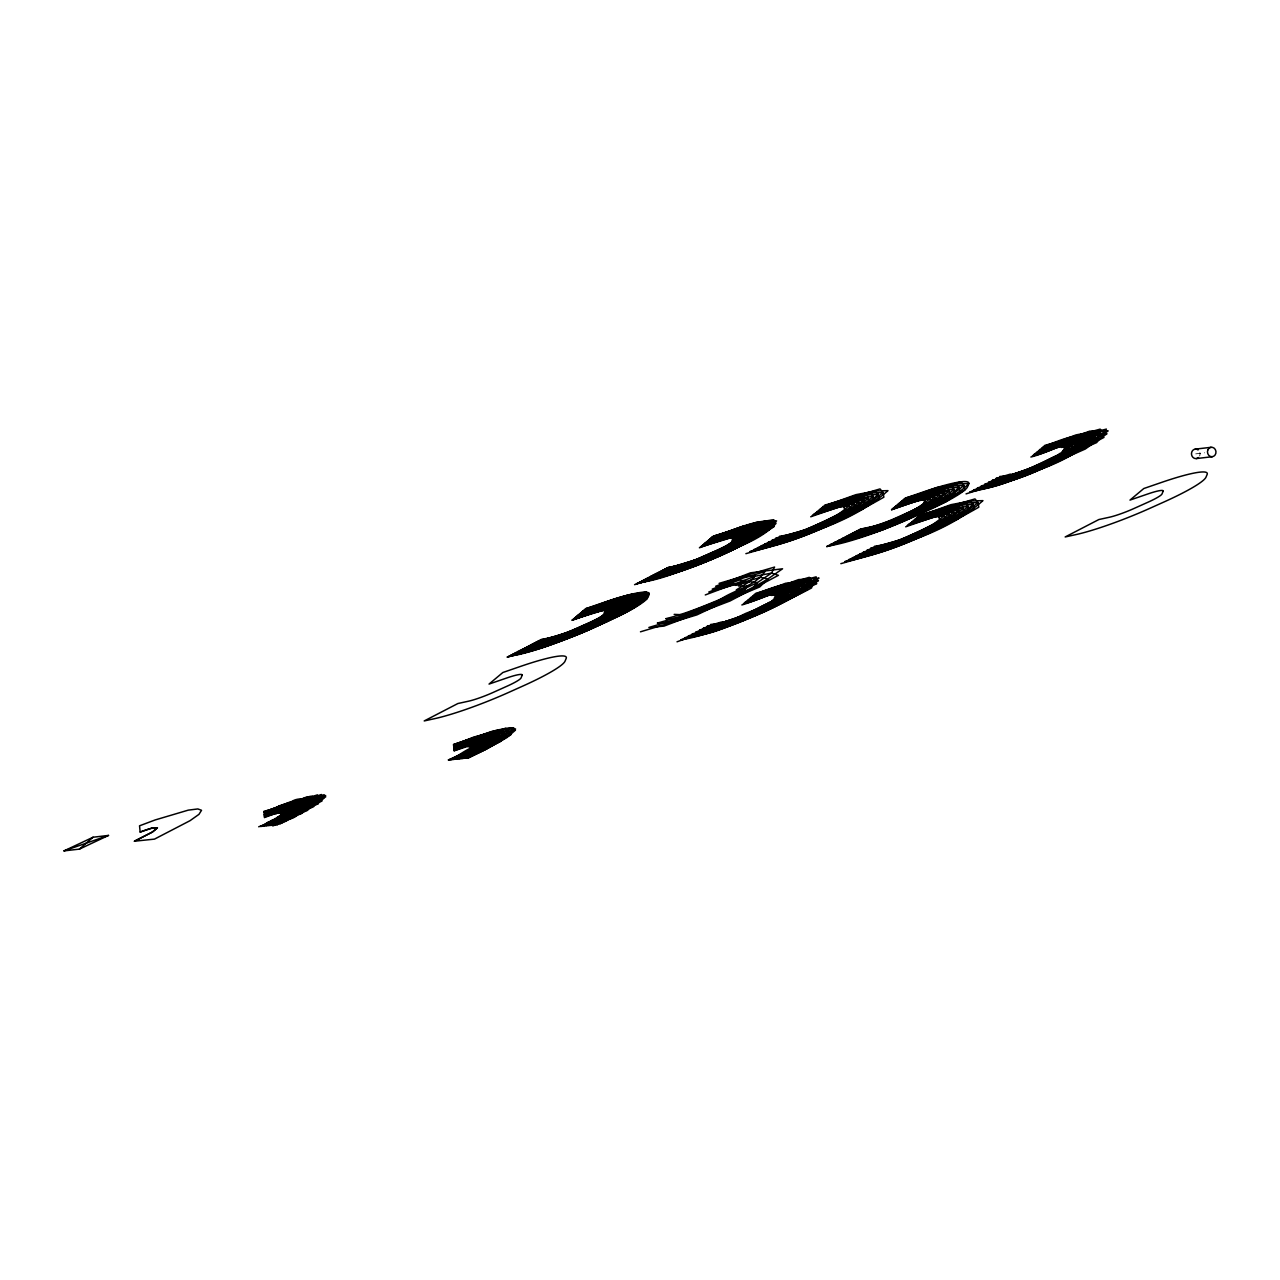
<?xml version="1.0" encoding="UTF-8"?>
<svg xmlns="http://www.w3.org/2000/svg" width="1280" height="1280" viewBox="0 0 1280 1280"><rect width="100%" height="100%" fill="white"/><g stroke="black" fill="none" stroke-linecap="round" stroke-linejoin="round"><path stroke-width="0.75" stroke-dasharray="5 3.75" d="M1195.744 453.856L1204.624 452.832M1199.856 452.672A4.752 4.256 83.4 0 1 1199.616 455.968"/><path stroke-width="1.5" d="M293.872 815.568L268.736 825.744L275.984 820.72L278.064 817.792A57.824 7.344 -21.8 0 0 277.744 817.52A48.896 6.208 -21.8 0 0 277.216 817.296A41.76 5.312 -21.8 0 0 280.064 816.112A50.384 6.4 -21.8 0 0 283.04 814.848A44.432 5.648 -21.8 0 0 285.856 813.6A54.16 6.88 -21.8 0 0 288.784 812.256A49.28 6.256 -21.8 0 0 291.504 810.976A49.296 6.272 -21.8 0 0 289.968 811.168A45.808 5.824 -21.8 0 0 288.064 811.568A37.152 4.72 -21.8 0 0 286.112 812.016A34.96 4.448 -21.8 0 0 283.888 812.64A28.48 3.616 -21.8 0 0 281.664 813.296A26.976 3.424 -21.8 0 0 283.616 812.272A33.184 4.224 -21.8 0 0 285.52 811.232A32.064 4.08 -21.8 0 0 287.12 810.272A39.904 5.072 -21.8 0 0 288.624 809.296A38.96 4.944 -21.8 0 0 289.728 808.464A48.704 6.192 -21.8 0 0 290.704 807.632A47.904 6.08 -21.8 0 0 291.232 806.96A59.856 7.6 -21.8 0 0 291.568 806.32A59.664 7.584 -21.8 0 1 294.864 805.168L314.064 799.632L317.424 794.864L298.272 801.168M310.272 808.224L313.712 806.624L314.16 803.536L325.76 796.816L310.32 799.744L291.408 805.888A58.864 7.472 -21.8 0 0 288.016 807.152A58.288 7.408 -21.8 0 0 284.624 808.496A46.352 5.888 -21.8 0 0 281.488 809.76A46.08 5.856 -21.8 0 0 278.432 811.072A36.56 4.64 -21.8 0 0 275.68 812.304A36.624 4.656 -21.8 0 0 273.088 813.504A29.2 3.712 -21.8 0 0 270.816 814.608A29.6 3.76 -21.8 0 0 268.768 815.68A23.952 3.04 -21.8 0 0 267.056 816.624A24.928 3.168 -21.8 0 0 265.888 816.752A30.656 3.888 -21.8 0 0 264.384 817.008A30.448 3.872 -21.8 0 1 266.16 816A38.032 4.832 -21.8 0 1 268.256 814.864A37.072 4.704 -21.8 0 1 270.624 813.68A46.64 5.92 -21.8 0 1 273.312 812.384A46.144 5.856 -21.8 0 1 276.224 811.072A58.064 7.376 -21.8 0 1 279.44 809.648A57.984 7.376 -21.8 0 1 282.768 808.24A67.648 8.592 -21.8 0 1 284.112 807.696L284.56 807.52M314.176 805.696L318.432 803.6L316.816 803.664M268.064 822.272L262.72 826.368L294.752 813.44L296.096 811.088M79.456 849.104L93.056 837.232L108.512 835.424L79.456 849.104L64 850.896L93.056 837.232M891.568 509.696L905.376 498.128L923.376 491.936A71.2 9.04 -21.8 0 1 968.688 484.096L967.6 486.72A71.2 9.04 -21.8 0 1 925.344 511.68L911.488 517.904A71.2 9.04 -21.8 0 1 837.184 544.272L826.752 546.56L860.432 529.136L870.88 526.864A23.728 3.008 -21.8 0 0 895.648 518.064L909.504 511.856A23.728 3.008 -21.8 0 0 923.584 503.536L924.672 500.896A23.728 3.008 -21.8 0 0 909.568 503.504L891.568 509.696L930.688 496.064L939.44 494.992L941.328 498.176C907.152 521.824 866.576 535.44 826.752 546.56M289.6 806.032L302.848 800.736L324.208 794.72L313.904 802L296.544 810.88L292.64 815.504L282.992 822.4L276.752 824.896L287.792 817.68L291.856 812.448L293.968 811.488M280.256 823.792L291.84 817.6L299.12 810.816L296.384 813.888L266.72 825.952L274.832 819.104A57.552 7.312 -21.8 0 0 274.768 818.72A49.056 6.24 -21.8 0 0 277.744 817.52A57.968 7.36 -21.8 0 0 280.48 816.4M468.48 757.84C480.096 752.224 492.384 747.264 501.616 737.952L500.736 735.728L492.528 740.976L490.96 739.456L483.424 744.016L481.184 743.184L474.336 747.04C465.68 748.8 457.696 757.44 448.416 759.936L468.48 757.84L500.4 741.568L515.552 728.992L510.128 727.696L496.368 730.224L453.552 744.528L454.16 750.768L466.896 746.64L471.392 746.96L475.632 744.16L481.184 743.184L485.136 740.064L490.96 739.456L494.656 735.984L500.736 735.728L504.176 731.904L510.512 732L513.68 727.824L491.76 731.44L453.552 744.528M301.456 807.232L314.064 799.632L316.848 799.056L321.456 794.512L289.824 804.88L290.688 805.424A68.192 8.672 -21.8 0 1 291.008 805.504L291.28 805.728A68.736 8.736 -21.8 0 1 291.408 805.888A59.152 7.52 -21.8 0 1 291.568 806.32A58.864 7.472 -21.8 0 0 288.192 807.584A46.88 5.952 -21.8 0 0 285.024 808.8A46.352 5.888 -21.8 0 0 281.888 810.064A36.8 4.672 -21.8 0 0 279.024 811.28A36.56 4.64 -21.8 0 0 276.256 812.496A29.136 3.696 -21.8 0 0 273.792 813.616A29.2 3.712 -21.8 0 0 271.52 814.736A23.6 2.992 -21.8 0 0 269.552 815.728A24.56 3.12 -21.8 0 0 268.768 815.68A30.16 3.84 -21.8 0 0 267.664 815.744A30.656 3.888 -21.8 0 0 266.16 816A38.208 4.848 -21.8 0 0 264.32 816.384A38.032 4.832 -21.8 0 1 266.432 815.248A47.696 6.064 -21.8 0 1 268.864 813.984A46.64 5.92 -21.8 0 1 271.552 812.688A58.576 7.44 -21.8 0 1 274.576 811.28A58.064 7.376 -21.8 0 1 277.792 809.856A67.712 8.608 -21.8 0 1 279.072 809.296L281.312 808.32A67.648 8.592 -21.8 0 1 282.64 807.776L286.416 806.752A67.952 8.64 -21.8 0 1 287.744 806.24L288.672 805.872M302.736 807.264L297.472 808.192A65.168 8.288 -21.8 0 0 296.784 808.304A56.544 7.184 -21.8 0 0 294.928 808.64A53.632 6.816 -21.8 0 0 292.688 809.168A43.264 5.504 -21.8 0 0 290.464 809.728A41.36 5.264 -21.8 0 0 287.968 810.464A33.328 4.24 -21.8 0 0 285.52 811.232A32.096 4.08 -21.8 0 0 282.912 812.112A26.08 3.312 -21.8 0 0 280.416 812.992A25.424 3.232 -21.8 0 0 281.808 812.128A31.28 3.968 -21.8 0 0 283.072 811.28A30.736 3.904 -21.8 0 0 283.968 810.544A38.288 4.864 -21.8 0 0 284.688 809.84A37.808 4.8 -21.8 0 0 284.976 809.296A47.312 6.016 -21.8 0 0 285.024 808.8A46.912 5.968 -21.8 0 0 284.624 808.496A58.672 7.456 -21.8 0 0 283.952 808.256A58.416 7.424 -21.8 0 0 282.768 808.256A67.888 8.624 -21.8 0 0 282.256 808.272L281.312 808.32A67.904 8.624 -21.8 0 0 280.608 808.432L263.952 812.624L290.704 801.696L301.904 801.056L299.728 804.736A62.096 7.888 -21.8 0 1 298.416 805.728L298.208 805.872A62.992 8 -21.8 0 1 296.672 806.848A51.376 6.528 -21.8 0 1 294.864 807.952A53.52 6.8 -21.8 0 1 292.688 809.168A43.104 5.472 -21.8 0 1 290.528 810.336A45.712 5.808 -21.8 0 1 288.064 811.568A37.04 4.704 -21.8 0 1 285.648 812.736A40.144 5.104 -21.8 0 1 283.008 813.952A32.864 4.176 -21.8 0 1 280.464 815.104A36.496 4.64 -21.8 0 1 281.808 814.928A44.384 5.632 -21.8 0 1 283.04 814.848A50.24 6.384 -21.8 0 1 283.856 814.96A60 7.632 -21.8 0 1 284.448 815.136L284.768 816.016L287.728 814.288M315.104 803.792L314.192 804.256M300.352 807.808C308.288 803.424 340.352 788.944 312.944 805.616L310.576 807.44M301.632 807.824L294.736 810.56M312.384 804.448C302.048 805.616 300.944 816.304 290.048 818.928M311.008 805.872L313.76 803.76L300.688 805.136A63.056 8.016 -21.8 0 0 298.416 805.728A62.112 7.888 -21.8 0 0 295.52 806.592A49.856 6.336 -21.8 0 0 292.72 807.456A48.592 6.176 -21.8 0 0 289.728 808.464A38.816 4.928 -21.8 0 0 286.896 809.456A37.952 4.816 -21.8 0 0 283.968 810.544A30.384 3.856 -21.8 0 0 281.248 811.6A29.776 3.792 -21.8 0 0 278.544 812.704A24.112 3.056 -21.8 0 0 276.064 813.744A24.528 3.12 -21.8 0 0 276.448 813.232A30.112 3.824 -21.8 0 0 276.56 812.784A29.36 3.728 -21.8 0 1 279.168 811.648A36.8 4.672 -21.8 0 1 282.048 810.448A37.28 4.736 -21.8 0 1 284.976 809.296A46.88 5.952 -21.8 0 1 288.128 808.08A47.632 6.048 -21.8 0 1 291.232 806.96A59.664 7.584 -21.8 0 1 294.528 805.808A60.72 7.712 -21.8 0 1 297.664 804.784L313.024 800.752L322.08 800.912L318.24 802.928L312.544 801.888L299.728 804.736A62.112 7.888 -21.8 0 0 296.832 805.6A60.72 7.712 -21.8 0 0 293.696 806.624A48.592 6.176 -21.8 0 0 290.704 807.632A47.632 6.048 -21.8 0 0 287.6 808.752A37.952 4.816 -21.8 0 0 284.688 809.84A37.28 4.736 -21.8 0 0 281.76 810.992A29.776 3.792 -21.8 0 0 279.056 812.096A29.36 3.728 -21.8 0 0 276.448 813.232A23.744 3.024 -21.8 0 0 274.096 814.288A24.416 3.104 -21.8 0 0 274.096 813.904A29.968 3.808 -21.8 0 0 273.792 813.616A29.968 3.808 -21.8 0 0 273.088 813.504A37.296 4.736 -21.8 0 0 272.064 813.504A37.568 4.768 -21.8 0 0 270.624 813.68A47.024 5.968 -21.8 0 0 268.864 813.984A47.84 6.08 -21.8 0 0 266.688 814.496A59.808 7.6 -21.8 0 0 264.192 815.12A59.712 7.584 -21.8 0 1 266.96 813.744L270.064 812.24A68.256 8.672 -21.8 0 1 271.28 811.68L279.44 808.032M309.152 805.392L325.648 795.504L296.512 803.504M307.088 807.776C313.744 801.936 309.264 811.264 304.432 811.536M309.248 806.032C305.728 807.616 304.4 813.408 299.104 814.512M312.432 805.856L308.032 809.28M309.376 807.328L303.84 811.808L284.896 821.632M134.416 841.216L151.872 832.368L157.44 827.84L152.928 831.728L134.416 841.216L154.48 839.12L190.048 820.672L198.944 814.368L201.536 810.288L197.84 808.944L188.24 810.144L155.104 819.968L139.536 825.808L140.16 832.064A17.808 2.256 -21.8 0 1 151.76 828.192L157.408 827.776L151.776 828.176L140.16 832.064M742.096 527.264L713.184 536.224C730.88 531.408 748.592 522.416 767.296 524.624L769.744 528.112C730.544 555.728 682.784 571.632 636.336 583.744C684.752 572.544 732.592 553.584 774.304 526.464L771.504 520.672L762.832 522.096L711.728 537.44C732.816 530.848 754.016 519.024 776.576 520.912L769.744 528.112L762.896 532.768L728.976 549.472L689.6 565.52L648.752 577.328L675.36 571.632L714.112 556.144L742.688 543.744L751.296 538.72L758.368 532.24L755.712 529.28L749.008 528.768L706.656 541.712L735.072 531.36L743.376 529.424L760.352 527.424L762.912 530.592L760.8 533.44L751.296 538.72L702.336 561.536L677.072 570.32L645.2 579.152C687.632 569.904 732.16 554.912 764.976 525.552L764.848 523.584L756.912 524.96L709.552 539.264C727.552 533.488 745.552 523.152 764.976 525.552L767.472 528.944C729.184 553.088 686.688 573.504 641.664 580.992L677.072 570.32L737.248 544.768L762.912 530.592L769.616 523.696L769.28 521.648L756.208 522.416L712.464 536.832L764.816 521.136L773.712 519.696L775.984 523.472C760.624 540.128 737.472 546.672 717.424 556.128C691.408 566.064 666.064 579.392 638.112 582.816C684.944 570.736 731.904 554.8 772.032 527.28L769.616 523.696C749.072 521.12 730.016 531.92 711.008 538.048L760.864 523.04L774.256 521.84L764.992 532.08L745.408 543.232L673.632 572.928L634.56 584.656M295.52 810.192C298.16 806.56 307.568 808.416 299.68 811.232M296.4 810.352L291.408 811.568A62.72 7.968 -21.8 0 1 289.904 812.256A54.16 6.88 -21.8 0 1 286.976 813.6L286.576 813.776A60.112 7.632 -21.8 0 1 283.856 814.96A50.384 6.4 -21.8 0 1 280.88 816.224A50.24 6.384 -21.8 0 0 280.064 816.112A41.6 5.28 -21.8 0 0 279.104 816.096A36.576 4.64 -21.8 0 0 281.808 814.928A44.432 5.648 -21.8 0 0 284.624 813.68A40.144 5.104 -21.8 0 0 287.264 812.464A49.28 6.256 -21.8 0 0 289.968 811.168A45.712 5.808 -21.8 0 0 292.432 809.936A56.464 7.168 -21.8 0 0 294.928 808.64A53.52 6.8 -21.8 0 0 297.088 807.424A63.632 8.08 -21.8 0 0 298.448 806.656L299.264 806.176A62.992 8 -21.8 0 0 300.8 805.184C313.328 798.576 296.848 796.72 291.2 802.112M304.192 809.152C310.608 807.04 301.376 805.104 299.568 807.536A65.12 8.272 -21.8 0 1 298.608 808.032L295.744 809.472A60.48 7.68 -21.8 0 1 292.944 810.848L291.792 811.392M295.616 810.72L292.656 812.656M304.224 808.496L303.28 808.944M301.776 809.04L297.664 810.944M301.872 809.6L300.944 810.032M454.16 750.768L480.864 740.288L495.856 737.6L499.408 733.952L505.632 733.872L508.928 729.856L515.408 730.144L506.88 737.6L485.728 749.472L466.256 758.08L510.72 734.912L510.512 732L488.816 744.784L457.344 759.008L492.528 740.976L479.792 750.656L461.792 758.544L473.76 751.888L483.424 744.016L448.416 759.936M292.8 811.472L292.416 811.648A62.72 7.968 -21.8 0 1 290.912 812.336L289.664 812.896M299.472 810.112L295.744 809.472A60.496 7.68 -21.8 0 0 294.288 809.6A56.544 7.184 -21.8 0 0 292.432 809.936A45.808 5.824 -21.8 0 0 290.528 810.32A43.264 5.504 -21.8 0 0 288.288 810.896A34.784 4.416 -21.8 0 1 286.112 812.016A37.04 4.704 -21.8 0 1 283.696 813.184A37.152 4.72 -21.8 0 1 285.648 812.736A40.176 5.104 -21.8 0 1 287.248 812.464A49.296 6.272 -21.8 0 1 288.784 812.256A54.112 6.88 -21.8 0 1 289.904 812.256A62.688 7.968 -21.8 0 1 290.416 812.288L291.744 812.928L291.424 814.32L260.704 826.576L268.448 822.112L278.128 818.816L278.096 817.84A57.968 7.36 -21.8 0 0 280.832 816.72L283.264 815.696M308.944 808.208L306.368 810.048M305.872 809.008L297.488 813.408M303.744 809.984L299.088 812.112M291.44 812.64L287.248 813.968A60.112 7.632 -21.8 0 1 284.528 815.168L283.888 815.936M298.624 811.12L295.232 813.232M290.192 813.2L287.648 813.792A60 7.632 -21.8 0 0 286.976 813.6A54.112 6.88 -21.8 0 0 285.856 813.6A44.384 5.632 -21.8 0 0 284.624 813.68A40.176 5.104 -21.8 0 0 283.024 813.952A32.896 4.176 -21.8 0 0 281.328 814.304A30.208 3.84 -21.8 0 0 283.696 813.184A30.336 3.856 -21.8 0 0 281.712 813.712A28.304 3.6 -21.8 0 0 283.888 812.64A34.784 4.416 -21.8 0 0 286.064 811.52A33.184 4.224 -21.8 0 0 287.968 810.464A41.248 5.248 -21.8 0 0 289.824 809.392A39.904 5.072 -21.8 0 0 291.312 808.432A49.824 6.336 -21.8 0 0 292.72 807.456A48.704 6.192 -21.8 0 0 293.696 806.624A60.816 7.728 -21.8 0 0 294.528 805.808A59.856 7.6 -21.8 0 0 294.864 805.168L295.008 804.56A68.736 8.736 -21.8 0 0 294.896 804.416L291.328 803.744L280.832 805.712L263.888 812L279.648 806.224M297.136 811.792L295.664 812.432M294.512 812.384L291.872 814.112M302.976 811.584L274.752 825.104L283.92 819.168L288.656 814.416L274.672 820.704M293.088 813.008L292.16 813.424M290.896 813.424L289.104 814.224M290.784 814.032L288.976 814.816M296.448 813.264L264.72 826.16L271.728 820.384A57.648 7.328 -21.8 0 0 273.648 819.632L274.432 819.312M287.776 814.784L286.032 815.536M278.32 806.192C282.128 804.928 298.976 798.384 297.664 804.784A60.816 7.728 -21.8 0 1 296.832 805.6A62.096 7.888 -21.8 0 1 295.52 806.592A49.824 6.336 -21.8 0 1 294.128 807.568A51.376 6.528 -21.8 0 1 292.32 808.656A41.248 5.248 -21.8 0 1 290.464 809.728A43.104 5.472 -21.8 0 1 288.288 810.896M298.016 814.384L295.008 815.664M712.464 556.144L728.096 549.488L752.4 536.144L760.352 527.424L760.4 525.536L737.36 529.856L708.096 540.48L752.96 526.864L755.968 527.472L755.712 529.28C730.016 551.6 694.88 559.968 662.928 569.984C695.344 565.2 726.464 551.52 753.808 533.904L751.072 531.136L741.104 532.592L700.832 546.576L738.224 535.248L743.552 535.856L744.704 537.216L744.016 538.864C716.944 554.496 686.768 567.824 655.84 573.664L683.952 565.088L729.904 544.496L740.144 538.864L747.088 531.36C732.544 529.504 718.96 539.456 705.2 542.928L745.056 530.688L751.536 529.424L751.072 531.136C725.184 552.304 690.848 561.584 659.392 571.824C691.472 568.304 719.936 551.84 748.208 537.504L749.248 535.552L748.176 534.08L746.432 532.992L742.656 533.312L730.544 536.432L699.392 547.808M281.232 807.824L287.856 805.664L289.296 804M285.136 815.392L284.304 815.76M281.92 806.992L277.104 809.6A67.712 8.608 -21.8 0 0 275.824 810.16L273.696 811.136A68.256 8.672 -21.8 0 0 272.48 811.696A58.576 7.44 -21.8 0 0 269.456 813.12A59.712 7.584 -21.8 0 0 266.688 814.496A47.696 6.064 -21.8 0 0 264.256 815.744A47.84 6.08 -21.8 0 1 266.432 815.248A38.208 4.848 -21.8 0 1 268.256 814.864A37.568 4.768 -21.8 0 1 269.696 814.688M282.864 815.872L281.632 816.384M702.048 561.312L660.72 576.96L643.424 580.064L688.736 566.88L732.448 549.36L756.656 537.28L762.896 532.768L771.936 522.768C750.24 519.984 730.496 532.8 710.288 538.656L758.896 524L767.056 522.608L767.296 524.624C732.224 555.584 684.8 571.472 639.888 581.904C684.192 571.632 726.4 553.296 765.2 529.76L762.672 526.48L744.976 528.544L736.224 530.608L707.376 541.104L750.992 527.824L758.032 528.352L760.64 531.424L753.088 538.24L744.048 543.488L714.944 556.128L663.456 575.328L646.976 578.24C684.64 569.232 720.928 554.72 754.512 535.472L762.672 526.48L762.624 524.56L738.512 529.12L708.832 539.872C725.264 536.016 741.408 527.12 758.192 526.496L758.032 528.352C731.216 551.68 694.512 560.432 661.152 570.912C694.976 565.728 727.536 551.552 756.08 533.072L753.392 530.208L743.088 531.632L701.568 545.968L740.432 534.272L744.112 533.92L745.856 534.96L746.976 536.384L746.112 538.176C717.84 554.56 686.336 568.4 654.064 574.576C686.992 564.896 721.456 553.056 748.752 532.064L749.312 530.384C734.208 528.624 720.176 538.592 705.92 542.32L747.04 529.728L753.744 528.448L753.392 530.208C728.736 551.344 695.36 559.92 664.704 569.072C693.696 564.672 724.368 553.568 744.88 532.336L748.752 532.064L750.496 533.2L751.536 534.72L750.304 536.832C718.464 552.976 686.192 570.848 650.528 576.4C682.016 567.536 713.92 556.384 741.92 539.536L742.416 538.032L741.232 536.736L736 536.224L700.112 547.184L732.144 535.568L744.88 532.336L743.088 531.632L731.648 533.6L704.464 543.536L727.072 536.576L732.144 535.568L736 536.224L731.968 540.272L733.52 542.24L718.528 549.76L684.8 564.432L657.616 572.736C686.32 569.024 713.728 556.56 737.728 540.88L737.872 539.696L734.832 537.632L728.944 537.312L703.024 544.752L729.36 535.088L735.36 533.808L740.432 534.272C721.68 553.216 694.592 563.776 668.256 567.248M280.896 806.864L290.064 805.344L288.688 806.4A67.952 8.64 -21.8 0 0 287.344 806.912A58.288 7.408 -21.8 0 0 283.952 808.256A57.984 7.376 -21.8 0 0 280.608 809.664A46.08 5.856 -21.8 0 0 277.552 810.976A46.144 5.856 -21.8 0 0 274.656 812.288A36.624 4.656 -21.8 0 0 272.064 813.504A37.072 4.704 -21.8 0 0 269.696 814.688A29.6 3.76 -21.8 0 0 267.664 815.744A30.448 3.872 -21.8 0 0 265.888 816.752A24.704 3.136 -21.8 0 0 264.448 817.632M284.528 805.904L264.144 814.496L266.96 813.744A59.808 7.6 -21.8 0 1 269.456 813.104A58.832 7.472 -21.8 0 1 271.552 812.688A47.024 5.968 -21.8 0 1 273.312 812.384A46.688 5.936 -21.8 0 1 274.656 812.288A37.296 4.736 -21.8 0 1 275.68 812.288A37.296 4.736 -21.8 0 1 276.272 812.496A29.968 3.808 -21.8 0 1 276.56 812.784A29.136 3.696 -21.8 0 0 274.096 813.904A23.552 2.992 -21.8 0 0 271.92 814.944A24.416 3.104 -21.8 0 0 271.52 814.736A29.968 3.808 -21.8 0 0 270.816 814.624A30.16 3.84 -21.8 0 0 269.696 814.688M282.336 805.68L293.824 801.68M288.768 818.88L285.744 820.112M279.408 818.288C298.848 810.08 254.784 835.312 281.6 821.808M284.016 807.216L285.888 806.768A67.888 8.624 -21.8 0 1 286.416 806.752L287.024 806.848A68.192 8.672 -21.8 0 1 287.344 806.912A58.672 7.456 -21.8 0 1 288.016 807.152A59.152 7.52 -21.8 0 1 288.192 807.584A47.312 6.016 -21.8 0 1 288.128 808.08A47.904 6.08 -21.8 0 1 287.6 808.752A38.288 4.864 -21.8 0 1 286.896 809.456A38.96 4.944 -21.8 0 1 285.776 810.288A31.28 3.968 -21.8 0 1 284.512 811.152A32.064 4.08 -21.8 0 1 282.912 812.112A26.048 3.312 -21.8 0 1 281.232 813.056A27.12 3.44 -21.8 0 1 283.616 812.272A33.328 4.24 -21.8 0 1 286.064 811.52A34.96 4.448 -21.8 0 1 288.288 810.896M278.544 818.64L281.424 816.96L270.736 825.536L284.464 820.064M284.144 806.608L287.68 804.64M277.68 818.016L275.92 819.2M276.848 818.352L275.12 819.52M705.28 594.944L755.184 576.224L771.536 573.088L778.432 575.328L730.016 600.992L664 626.112L648.88 627.456L697.648 612.976L722.096 601.072L752.304 588.656L757.376 582.608L771.536 573.088L774.576 567.072L719.088 583.376M288.368 805.456L289.344 805.072M275.232 818.992L269.248 821.808M289.184 804.592L297.104 801.024M273.776 821.056L266.912 823.712M290.944 803.36L281.776 805.904L264.08 813.872L271.616 811.888A68.368 8.688 -21.8 0 1 272.48 811.696A58.832 7.472 -21.8 0 1 274.576 811.28A58.416 7.424 -21.8 0 1 276.224 811.072A46.688 5.936 -21.8 0 1 277.552 810.976A46.688 5.936 -21.8 0 1 278.432 811.072A37.296 4.736 -21.8 0 1 279.024 811.264A37.472 4.768 -21.8 0 1 279.168 811.648A30.112 3.824 -21.8 0 1 279.056 812.096A30.352 3.856 -21.8 0 1 278.544 812.704A24.72 3.136 -21.8 0 1 277.808 813.344A24.624 3.136 -21.8 0 1 280.336 812.336A30.384 3.856 -21.8 0 1 283.072 811.28A31.136 3.952 -21.8 0 1 285.776 810.288A38.816 4.928 -21.8 0 1 288.624 809.296A39.936 5.072 -21.8 0 1 291.312 808.432A49.856 6.336 -21.8 0 1 294.112 807.568A51.472 6.544 -21.8 0 1 296.672 806.848A63.056 8.016 -21.8 0 1 298.928 806.256L299.264 806.176A64.576 8.208 -21.8 0 1 300.944 805.808C311.2 802.544 312.832 792.304 299.984 799.968M288.608 803.696L293.792 802.24M741.84 604.96C764.672 598.48 787.44 581.248 811.952 585.36L818.432 580.624C792.576 579.888 768.928 594.48 744.912 602.384C764.4 599.872 782.352 585.68 802.336 588.848L814.128 580.032L816.176 576.848L791.888 583.264L747.968 599.808L768.64 594.32L771.568 594.368L771.712 595.472L784.768 591.792L792.72 592.336L793.92 593.6L802.336 588.848L802.784 590.752C768.16 615.52 724.112 623.408 684.496 637.936C724.336 634.288 757.984 609.088 793.92 593.6C760.736 620.4 716.32 627.392 677.024 641.808M290.304 803.04L292.048 802.368M1030.864 457.024C1052.48 451.984 1076.848 431.84 1099.328 439.008L1106.992 433.792C1081.488 431.184 1057.712 447.216 1033.936 454.448C1052.8 452.576 1070.944 437.152 1089.968 442.256L1103.248 432.768L1106.4 429.104L1082.592 434.928L1036.992 451.872L1058.4 446.16L1061.392 446.24L1061.36 447.456L1073.824 444.224L1080.624 445.488L1096.848 433.168L1095.84 431.168L1089.664 431.152L1040.064 449.296L1068.464 442.464L1069.984 443.392L1064.032 448.032L1071.264 448.72L1083.632 440.4L1087.312 437.248L1087.216 435.248C1071.856 434.48 1057.232 441.52 1043.136 446.736L1068.512 439.712L1078.608 439.312L1077.76 441.328L1061.92 451.968L1063.584 452.464L1071.264 448.72L1071.856 450C1041.504 470.64 1005.84 485.44 969.792 491.936L1011.632 477.968L1080.624 445.488L1080.112 447.536C1049.632 468.192 1013.568 482.72 977.264 488.064L1014.88 475.344L1063.584 452.464C1040.576 468.048 1013.36 482.896 984.752 484.208C1020.496 472.176 1056.416 459.664 1089.968 442.256C1064 463.808 1026.112 476.608 992.24 480.336C1029.008 469.872 1065.936 458.352 1099.328 439.008L1096.64 442.608C1065.456 455.744 1034.192 475.184 999.728 476.464M294.432 801.44L298 800.112M290.544 805.152L295.888 803.168M266.032 824.048L258.704 826.784M810.704 516.8L849.824 503.168L858.576 502.096L860.464 505.264C826.288 528.912 785.712 542.544 745.888 553.664M905.68 526.816L944.784 513.168L953.536 512.096L955.424 515.28C921.248 538.928 880.672 552.544 840.848 563.664M294.976 802.384L298.576 799.888M299.408 800.192L300.368 799.248M301.76 799.328C323.296 789.952 309.488 804.352 300.016 806.848A65.168 8.288 -21.8 0 0 299.328 806.944L298.768 807.072A64.576 8.208 -21.8 0 0 297.104 807.424A53.632 6.816 -21.8 0 0 294.864 807.952A51.472 6.544 -21.8 0 0 292.32 808.656A41.36 5.264 -21.8 0 0 289.824 809.392A39.936 5.072 -21.8 0 0 287.12 810.272A32.096 4.08 -21.8 0 0 284.512 811.152A31.136 3.952 -21.8 0 0 281.808 812.128A25.264 3.216 -21.8 0 0 279.264 813.104A24.992 3.184 -21.8 0 0 280.336 812.336A30.736 3.904 -21.8 0 0 281.248 811.6A30.352 3.856 -21.8 0 0 281.76 810.992A37.808 4.8 -21.8 0 0 282.048 810.448A37.472 4.768 -21.8 0 0 281.888 810.08A46.912 5.968 -21.8 0 0 281.488 809.776A46.688 5.936 -21.8 0 0 280.608 809.664A58.416 7.424 -21.8 0 0 279.44 809.648A58.416 7.424 -21.8 0 0 277.776 809.856A67.904 8.624 -21.8 0 0 277.088 809.952L275.824 810.16A68.368 8.688 -21.8 0 0 274.96 810.352C250.592 817.536 277.152 806.816 284.944 806.832M711.648 537.504L744.624 525.664M64 850.896L108.512 835.424M640.464 631.808L696.88 614.896L726.064 601.024L759.712 586.96L767.904 578.96L782.56 568.784L750.528 572.816L715.632 586.272L764.88 571.648C753.904 587.424 732.736 589.792 718.128 601.12C698.64 609.936 679.376 623.328 657.312 623.088C695.872 612.48 733.36 599.52 767.904 578.96L760.512 577.376L708.736 592.048L739.152 580.048L745.472 580.8L738.448 585.952L746.864 586.256L744.912 590.368L682.72 614.752L674.144 614.384M263.824 811.376L285.072 805.68M824.512 505.232L880 488.928L883.088 492.544L883.856 497.184C841.952 521.184 797.136 542.224 749.632 551.728L802.656 535.904L861.84 509.568L883.088 492.544L871.376 492.992L853.424 496.272L821.44 507.792L871.376 492.992L874.496 500.416C837.728 521.072 798.736 539.968 757.12 547.856C797.392 535.792 841.184 524.752 873.28 496.368L848.368 499.488L818.384 510.368L862.752 497.056L865.152 503.648C833.52 520.96 800.336 537.712 764.608 543.984C798.896 533.728 836.272 524.528 863.472 500.176L843.312 502.72L815.312 512.944L854.144 501.136L853.68 504C831.52 524.32 800.896 533.904 772.096 540.112L804.672 530.784L855.792 506.896L853.68 504L838.256 505.936L812.24 515.52L845.52 505.2L843.872 507.808L846.448 510.128C825.072 520.752 803.52 533.152 779.584 536.24M905.376 498.128L960.864 481.824L963.952 485.456L964.704 490.08C922.816 514.08 878 535.12 830.496 544.624L883.504 528.8L942.704 502.464L963.952 485.456L952.24 485.888L934.288 489.168L902.304 500.704L952.24 485.888L955.36 493.312C918.592 513.968 879.6 532.864 837.984 540.752C878.256 528.688 922.048 517.648 954.144 489.264L929.216 492.4L899.232 503.264L943.616 489.968L946 496.56C914.368 513.856 881.2 530.608 845.456 536.88C879.76 526.624 917.136 517.424 944.336 493.088L924.16 495.616L896.176 505.84L934.992 494.032L934.528 496.896C912.384 517.216 881.744 526.816 852.944 533.008L885.536 523.68L936.656 499.792L934.528 496.896L919.104 498.832L893.104 508.416L926.384 498.112L924.736 500.72L927.296 503.024C905.936 513.664 884.384 526.048 860.432 529.136M919.472 515.232L974.96 498.928L978.048 502.56L978.816 507.184C936.912 531.184 892.096 552.224 844.592 561.728L897.616 545.904L956.8 519.568L978.048 502.56L966.336 502.992L948.384 506.272L916.4 517.808L966.336 502.992L969.456 510.416C932.688 531.072 893.696 549.968 852.08 557.856C892.352 545.792 936.144 534.752 968.24 506.368L943.328 509.504L913.344 520.368L957.712 507.072L960.112 513.664C928.48 530.96 895.296 547.712 859.568 553.984C893.856 543.728 931.232 534.528 958.448 510.192L938.272 512.72L910.272 522.944L949.104 511.136L948.64 514C926.48 534.32 895.856 543.92 867.056 550.112L899.632 540.784L950.752 516.896L948.64 514L933.216 515.936L907.2 525.52L940.48 515.216L938.832 517.824L941.408 520.128C920.048 530.768 898.48 543.152 874.544 546.256M966.048 493.872L995.12 484.832L1023.808 473.568L1085.296 443.872L1101.632 431.136L1108.144 430.864C1073.168 457.488 1029.328 468.048 988.496 482.272C1030.464 479.456 1067.648 456.544 1104 437.392L1102.112 435.664C1077.728 433.344 1055.152 448.88 1032.4 455.728C1053.12 452.864 1073.488 434.272 1094.656 440.64L1092.496 443.84L1085.296 449.024L1068.976 456.224L1036.864 469.04L973.52 490C1004.656 487.744 1032.384 470.464 1059.984 457.2C1070.016 448.928 1082.944 444.88 1092.08 435.216L1091.536 433.216L1086.128 433.04L1076.096 434.88L1041.6 448.016L1101.632 431.136L1100.144 429.136L1086.128 433.04L1038.528 450.592L1060.928 444.544L1064.928 444.352L1065.664 445.424L1078.736 442.304L1085.296 443.872L1084.24 446.304C1052.544 465.168 1015.728 474.048 981.008 486.144C1015.376 483.84 1047.76 467.472 1075.984 448.768L1075.952 447.104L1068.928 446.128L1063.44 447.44L1065.664 445.424L1035.472 453.168L1065.984 441.328L1074.288 441.36L1062.976 450.608C1070.864 450.432 1076.416 443.488 1082.528 439.296L1082.912 437.28L1079.072 436.8L1071.04 438.096L1044.672 445.44M755.648 593.376L809.248 577.328L811.488 578.912L819.024 578.064C783.04 605.68 737.568 616.512 695.728 632.128C740.128 629.68 778.064 602.736 816.768 583.616C791.264 578.944 767.184 596.896 743.376 603.664C764.784 599.824 784.768 583.12 807.136 587.104L807.216 589.312C771.2 611.984 728.336 622.112 688.24 636C717.648 635.408 743.472 618.928 769.296 606.688C782.784 596.624 800.592 592.24 811.488 578.912L788.512 585.12L746.448 601.088L789.664 589.84L797.52 590.592L798.352 592.176C764.64 618.368 720.112 625.152 680.768 639.872C716.304 634.304 748 614.832 780.08 599.568L780.64 597.888L799.456 585.92L802.128 583.008L800.896 581.36L785.536 583.28L752.576 595.952L775.872 589.584L784.224 589.424L783.392 591.216L774.416 597.424L780.64 597.888L764.752 604.752L742.576 616.976L720.768 626.528L703.216 628.272C732.016 618.208 765.232 614.416 789.504 595.04L779.872 593.76L774.016 595.312L775.872 593.456L774.96 592.528L771.056 592.736L749.504 598.528L780.704 586.432L788.512 585.12L792.56 585.392L792.752 587.12L778.288 597.584L771.776 600.752L772.56 601.6L770.496 603.664L745.84 613.36L724.4 623.76L710.704 624.4M1195.168 449.152L1211.152 447.296M1196.32 458.576L1212.304 456.72M310.144 805.6L307.264 804.912L300.688 806.176A63.632 8.08 -21.8 0 1 299.328 806.944L297.744 807.808A65.12 8.272 -21.8 0 1 296.784 808.304A56.464 7.168 -21.8 0 1 294.288 809.6A60.48 7.68 -21.8 0 1 291.504 810.976A60.496 7.68 -21.8 0 1 292.944 810.848A62.688 7.968 -21.8 0 1 293.472 810.88L295.136 811.376M1198.512 457.536A4.752 4.256 83.4 0 1 1192.784 457.184A4.752 4.256 83.4 0 1 1192.4 450.816A4.752 4.256 83.4 0 1 1198.08 449.952M632.912 598L632.848 599.888C598.208 628.368 553.344 643.072 510.608 655.28C538.96 651.392 565.2 639.04 591.568 628.576C610.736 618.32 633.568 612.4 648.48 595.936L646.224 592.16L628.72 594.88L584.96 609.296L637.312 593.6L646.768 594.304L637.488 604.56L630.928 609.264L605.824 621.808L544.416 646.704L507.072 657.12C556.144 645.296 604.384 626.304 646.8 598.928L644 593.136C623.36 593.712 603.712 603.44 584.24 609.904L635.344 594.56L649.072 593.376L639.6 603.872L606.688 621.776L560.08 641.152L530.496 651.056L512.384 654.368C557.872 642.864 602.992 626.464 642.256 600.576L639.808 597.088C621.088 594.88 603.376 603.872 585.696 608.688L603.696 602.496A71.2 9.04 -21.8 0 1 649.008 594.656L647.92 597.28A71.2 9.04 -21.8 0 1 605.664 622.24L591.808 628.464A71.2 9.04 -21.8 0 1 517.504 654.832L508.832 656.208L545.28 646.048L604.96 621.84L635.392 605.232L644.448 595.232C622.736 592.448 602.992 605.264 582.784 611.12L631.392 596.464L639.568 595.088L639.808 597.088C625.808 612.24 606.144 620.752 587.44 628.608C563.968 637.504 541.184 649.68 515.936 652.544C558.592 641.824 600.848 626.416 637.696 602.224L635.168 598.96L617.488 601.008L608.72 603.072L579.872 613.568L623.488 600.288L630.528 600.816L633.136 603.888L631.2 606.576L622.016 611.664L585.792 628.608L535.952 647.808L519.472 650.704C557.216 641.824 593.488 627.36 627.008 607.936L635.168 598.96L635.12 597.024L611.008 601.584L581.328 612.352C597.776 608.48 613.904 599.584 630.688 598.96L630.528 600.816C603.712 624.144 567.008 632.896 533.664 643.376C567.488 638.192 600.032 624.016 628.592 605.536L625.888 602.672L615.584 604.112L574.064 618.432L612.944 606.736L616.608 606.384L618.368 607.424L619.472 608.848L618.608 610.64C590.336 627.024 558.848 640.864 526.576 647.04C559.488 637.36 593.952 625.52 621.248 604.528L621.808 602.848C606.704 601.088 592.672 611.056 578.432 614.784L619.536 602.192L626.256 600.912L625.888 602.672C601.232 623.808 567.872 632.384 537.2 641.536C566.192 637.136 596.88 626.032 617.376 604.8L621.248 604.528L622.992 605.664L624.032 607.2L622.816 609.296C590.976 625.44 558.688 643.312 523.024 648.864C554.512 640 586.416 628.848 614.416 612L614.928 610.496L613.728 609.2L608.496 608.688L572.608 619.664L604.64 608.032L617.376 604.8L615.584 604.112L604.144 606.064L576.976 616L599.568 609.04L604.64 608.032L608.496 608.688L604.464 612.736L606.032 614.704L591.04 622.224L557.312 636.896L530.112 645.2C558.816 641.488 586.224 629.024 610.224 613.36L610.368 612.16L607.344 610.112L601.44 609.776L575.52 617.216L601.856 607.552L607.856 606.272L612.944 606.736C594.192 625.68 567.088 636.24 540.752 639.712L551.2 637.424A23.728 3.008 -21.8 0 0 575.968 628.64L589.824 622.416A23.728 3.008 -21.8 0 0 603.904 614.096L604.992 611.456A23.728 3.008 -21.8 0 0 589.888 614.08L571.888 620.272L609.664 606.976L618.928 605.456L621.76 608.016C590.976 630.848 551.936 645.744 514.16 653.456C559.984 642.32 604.368 624.416 644.528 599.744L641.776 594.112L625.504 596.624L614.448 599.344L583.504 610.512L633.36 595.504L642.128 596.16C608.08 626.608 562.048 642.896 517.696 651.616C560.144 640.048 603.744 627.088 639.968 601.408L637.488 598.016C618.048 595.616 600.048 605.952 582.064 611.728L629.408 597.424L637.344 596.048L637.488 598.016C623.84 612.672 604.816 621.04 586.624 628.608C565.072 636.288 544.224 647.2 521.248 649.792L562.112 637.984L612.48 616.72L633.296 605.904L635.424 603.056L632.848 599.888L615.872 601.888L607.584 603.824L579.152 614.176L621.504 601.248L628.208 601.744L629.952 603.008L630.864 604.72L629.104 607.264C595.696 623.488 561.568 641.232 524.8 647.952C559.424 638.592 593.12 625.216 624.912 608.608L626.304 606.368L625.312 604.784L623.568 603.6L619.6 603.824L606.256 607.152L573.344 619.056L610.72 607.712L616.048 608.32L617.2 609.68L616.512 611.328C590.528 626.736 560.944 636.096 531.888 644.288C566.656 638.88 601.12 624.016 628.208 601.744L628.464 599.936C611.744 598.384 596.288 608.512 580.608 612.96L615.872 601.888L632.912 598M811.952 585.36L811.648 587.888C773.84 608.32 732.656 620.928 691.984 634.064C736.096 631.584 773.2 603.648 811.952 585.36M469.792 748.56L469.52 750.144L464.688 753.744L455.104 759.232L484.96 745.856L505.632 733.872L506.16 736.432L459.568 758.768L495.856 737.6L497.072 739.472L482.816 750.032L464.032 758.304L476.768 751.264L487.984 742.496L486.08 741.328L480.384 742.112L454.032 749.392L476.736 740.176L499.408 733.952L497.312 732.272L488.752 733.184L473.76 737.072L453.616 745.216L505.536 728.256L508.928 729.856L470.672 739.648L453.76 746.608L482.752 736.688L489.088 736.288L489.904 738.032L478.88 745.52L450.656 759.712L477.232 748L478.88 745.52L470.864 746.192L472.64 744.304L470.736 743.68L453.888 748L467.568 742.24L480.864 740.288L480.384 742.112L469.792 748.56M788.384 587.408L788.064 589.168L773.488 599.328L776.208 599.328L789.088 591.824L797.44 585.056L796.736 583.376C781.856 583.104 767.728 589.424 754.112 594.656L778.288 588.016L788.384 587.408M612.64 611.328L612.32 612.672C588.8 626.752 561.776 634.944 535.44 642.464C567.376 637.888 598.72 623.872 623.568 603.6L624.032 601.888L609.456 605.392L574.8 617.824L596.144 611.28L609.664 609.168L612.64 611.328L619.6 603.824C605.04 601.984 591.472 611.92 577.696 615.392L600.72 608.304L606.256 607.152L610.72 607.712L603.92 615.392C581.344 630.064 555.2 641.952 528.336 646.128C558.096 639.136 585.6 625.104 612.64 611.328M740.144 538.864L739.824 540.208C718.032 554.848 691.952 562.544 666.48 568.16C694.224 564.352 723.088 553.488 742.656 533.312L736.96 532.928L730.496 534.336L703.744 544.144L730.544 536.432L737.152 536.704L740.144 538.864M1059.456 453.696L1058.976 455.088C1043.936 462.592 1027.744 469.568 1011.76 474.72L1010.384 474.128L995.984 478.4C1022.64 479.408 1043.312 458.848 1067.728 451.232L1066.592 450.352L1059.456 453.696M849.824 503.168L848.768 505.904C824.608 527.68 791.44 536.704 760.864 545.92C805.536 535.728 853.184 521.648 887.984 490.64L875.68 490.96L855.952 494.656L822.976 506.512L875.68 490.96L878.192 494.464L879.168 498.8C839.648 520.8 798.592 542.768 753.376 549.792C796.048 535.344 843.808 525.104 878.192 494.464L867.072 495.024L850.896 497.888L819.92 509.088L867.072 495.024L869.824 502.032C837.504 518.4 804.688 536.864 768.352 542.048C803.392 532.48 839.888 521.504 868.384 498.272L845.84 501.104L816.848 511.664L858.448 499.104L858.576 502.096C836.896 521.984 803.952 531.584 775.84 538.176L805.008 529.936L838.816 514.864L851.12 508.512L848.768 505.904L835.712 507.552L813.776 514.224L840.784 504.32L849.824 503.168M930.688 496.064L929.632 498.8C907.36 518.08 876.896 526 849.2 534.944C870.832 532.48 890.976 523.776 911.024 515.792C930.784 506.304 953.216 499.664 968.848 483.536L956.544 483.856L936.816 487.568L903.84 499.408L956.544 483.856L959.04 487.36L960.032 491.696L946 501.712L883.168 529.648L853.056 539.184L834.24 542.688C877.552 529.696 925.008 518.976 959.04 487.36L947.92 487.92L931.744 490.784L900.768 501.984L947.92 487.92L950.688 494.928C915.808 512.352 880.448 531.952 841.728 538.816C879.056 527.536 918.304 515.584 949.248 491.168L926.688 494L897.712 504.56L939.312 492L939.44 494.992C916.688 514.848 886.176 525.84 856.688 531.072C883.024 524.544 908.624 515.456 931.984 501.408L929.632 498.8L916.576 500.448L894.64 507.136L921.632 497.216L930.688 496.064M944.784 513.168L943.728 515.904C919.568 537.68 886.416 546.704 855.824 555.92C900.496 545.728 948.144 531.648 982.944 500.64L970.656 500.96L950.912 504.672L917.936 516.512L970.656 500.96L973.152 504.464L974.144 508.8C934.608 530.816 893.552 552.768 848.336 559.792C891.008 545.344 938.768 535.104 973.152 504.464L962.032 505.024L945.856 507.888L914.88 519.088L962.032 505.024L964.784 512.032C932.464 528.4 899.664 546.864 863.312 552.048C898.352 542.48 934.848 531.504 963.344 508.272L940.8 511.104L911.808 521.664L953.408 509.104L953.536 512.096C931.856 531.984 898.928 541.584 870.8 548.176L899.968 539.936L933.776 524.864L946.08 518.512L943.728 515.904L930.688 517.552L908.736 524.24L935.744 514.32L944.784 513.168M522.144 675.28L521.056 677.904A23.728 3.008 -21.8 0 1 506.976 686.224L493.12 692.448A23.728 3.008 -21.8 0 1 468.352 701.232L457.904 703.52L424.208 720.944L434.656 718.656A71.2 9.04 -21.8 0 0 508.96 692.288L522.816 686.064A71.2 9.04 -21.8 0 0 565.072 661.104L566.16 658.48A71.2 9.04 -21.8 0 0 520.848 666.304L502.848 672.512L489.04 684.08L507.04 677.888A23.728 3.008 -21.8 0 1 522.144 675.28M1163.104 491.296L1162.016 493.92A23.728 3.008 -21.8 0 1 1147.92 502.24L1134.064 508.464A23.728 3.008 -21.8 0 1 1109.296 517.264L1098.864 519.536L1065.168 536.96L1075.616 534.672A71.2 9.04 -21.8 0 0 1149.904 508.304L1163.76 502.08A71.2 9.04 -21.8 0 0 1206.016 477.12L1207.12 474.496A71.2 9.04 -21.8 0 0 1161.792 482.336L1143.792 488.528L1129.984 500.096L1148 493.904A23.728 3.008 -21.8 0 1 1163.104 491.296M474.336 747.04L473.376 749.072L467.712 753.12L452.88 759.472L474.336 747.04M615.152 605.776C594.672 624.4 566.656 636.8 538.976 640.624C563.168 635.68 586.576 625.696 608.128 614.032L605.024 611.04L605.712 608.88L603.04 608.912L576.24 616.608L603.008 606.8L609.456 605.392L615.152 605.776M785.072 596.464C761.28 614.672 727.36 619.008 699.472 630.208L718.96 627.904L743.184 617.44L773.36 603.12L792.72 592.336L806.8 580.96L805.072 579.344L798.672 579.568L751.04 597.232L778.336 590.672L780.048 591.44L774.976 595.728L785.072 596.464M476.752 742.304L475.632 744.16L468.528 746.32L467.728 745.424L462.912 746.112L453.952 748.688L479.744 738.432L504.176 731.904L501.424 730.256L472.208 738.352L453.68 745.92L485.744 734.928L493.2 734.272L494.656 735.984L473.728 741.936L454.096 750.08L485.136 740.064L484.976 738.288L469.12 740.944L453.824 747.312L466.016 743.52L476.752 742.304M738.224 535.248L731.424 542.912C706.624 557.04 680.224 568.976 652.288 575.488C681.92 570.688 710.432 557.456 735.616 541.568L732.512 538.56L733.776 537.2L723.648 538.816L702.288 545.36L728.208 535.824L733.744 534.688L738.224 535.248M768.784 602.608C755.504 612.448 737.488 616.896 722.144 622.832L721.168 622.112L706.96 626.336C732.656 627.696 752.496 607.152 776.32 600.576L776.208 599.328L768.784 602.608M755.184 576.224L749.472 581.664L736.336 589.888L737.504 592.064L757.376 582.608L749.472 581.664L735.776 585.392L733.456 583.68L712.192 589.152L744.832 576.432L755.184 576.224M737.504 592.064L722.096 601.072L676.48 618.544L665.728 618.736C690.896 612.448 713.6 601.904 737.504 592.064M280.88 816.224L281.232 816.544A57.824 7.344 -21.8 0 0 280.88 816.224M1207.904 449.792A4.752 4.256 83.4 0 0 1212 456.736A4.752 4.256 83.4 0 0 1215.28 449.472A4.752 4.256 83.4 0 0 1207.904 449.792"/></g></svg>
